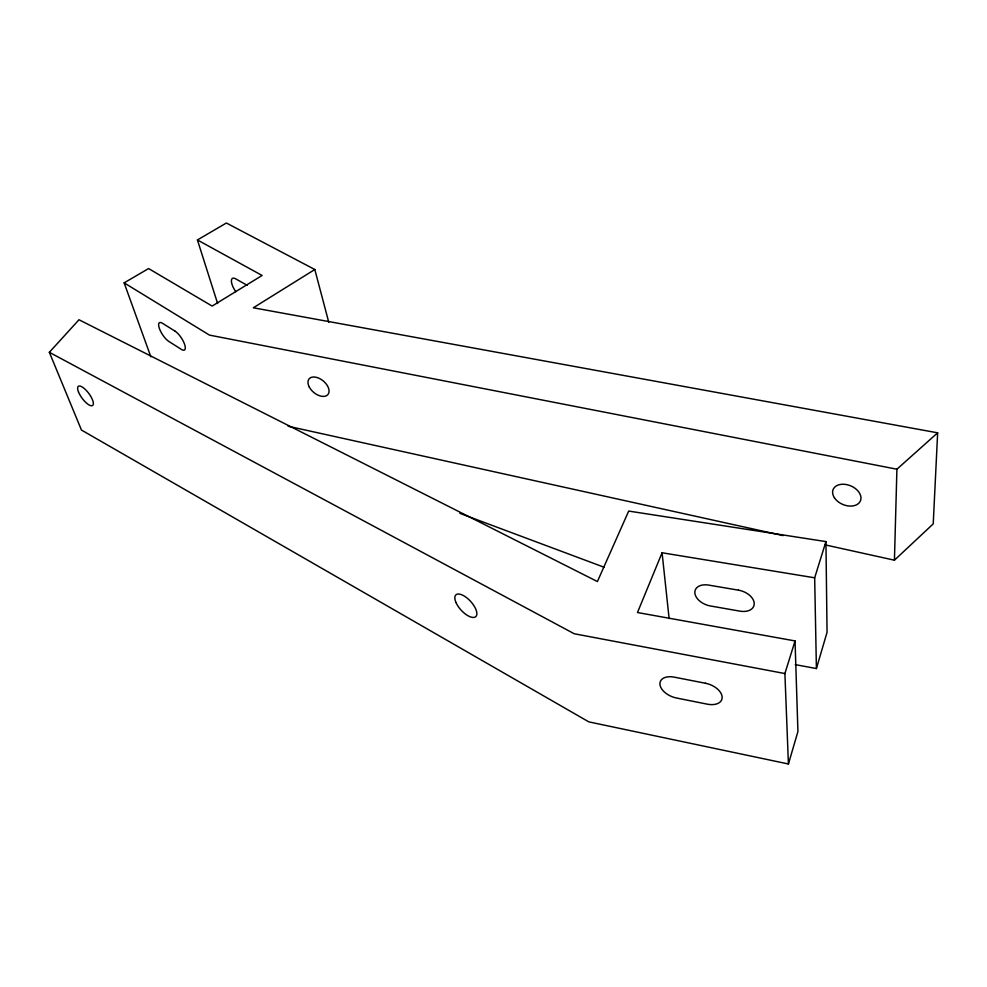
<?xml version="1.0" encoding="UTF-8"?>
<svg xmlns="http://www.w3.org/2000/svg" width="987" height="987" viewBox="0 0 987 987"><rect width="100%" height="100%" fill="white"/><g stroke="black" fill="none" stroke-linecap="round" stroke-linejoin="round"><path stroke-width="1.48" d="M825.218 544.898L894.432 560.197L896.912 469.207L937.65 432.824L253.326 307.784L314.816 269.513L328.745 322.194M937.65 432.824L933.221 523.887L894.432 560.197M816.409 668.557L827.057 632.297L825.934 541.592L628.707 511.069L597.406 581.553L78.985 319.751L49.35 352.31L81.452 430.048L588.807 721.867L788.416 763.987L797.928 731.552L795.041 640.933L637.491 612.52L662.08 552.769L814.67 577.802L816.409 668.557L795.288 664.621M788.416 763.987L784.899 673.553L795.041 640.933M814.67 577.802L825.934 541.592M150.851 356.813L124.14 282.862L148.593 268.55L212.143 306.069L262.11 275.472L197.425 239.964L226.381 223.013L314.816 269.513M784.899 673.553L574.224 633.753L49.35 352.31M896.912 469.207L209.454 335.099L124.14 282.862M288.118 426.236L783.098 535.596M459.88 513.339L604.007 567.204M247.256 285.354L235.585 278.79A11.178 4.281 57.8 0 0 231.39 281.048A11.178 4.281 57.8 0 0 235.782 291.659M197.425 239.964L217.621 303.515M662.08 552.769L669.124 618.615M738.535 590.177L708.678 585.094A15.348 9.87 21.1 0 0 694.86 593.002A15.348 9.87 21.1 0 0 710.393 605.969L739.88 611.138A15.508 9.981 20.2 0 0 754.216 603.254A15.508 9.981 20.2 0 0 738.535 590.177M705.471 683.251L674.195 677.144A16.211 9.697 22.1 0 0 659.958 684.534A16.211 9.697 22.1 0 0 676.44 697.994L707.334 704.175A16.397 9.821 21.2 0 0 722.126 696.822A16.397 9.821 21.2 0 0 705.471 683.251M175.057 331.151L162.423 323.255A11.486 3.849 57.3 0 0 159.363 328.4A11.486 3.849 57.3 0 0 168.752 341.379L181.324 349.373A11.573 3.923 57.1 0 0 184.581 344.29A11.573 3.923 57.1 0 0 175.057 331.151M455.982 602.514A14.743 6.465 47.6 0 0 475.055 617.109A14.743 6.465 47.6 0 0 466.518 597.604A14.743 6.465 47.6 0 0 455.982 602.514M78.504 391.987A11.967 4.133 53.3 0 0 92.136 405.719A11.967 4.133 53.3 0 0 85.832 389.951A11.967 4.133 53.3 0 0 78.504 391.987M309.301 387.077A12.251 7.452 39.8 0 0 327.585 394.923A12.251 7.452 39.8 0 0 318.678 378.12A12.251 7.452 39.8 0 0 309.301 387.077M834.447 497.83A14.78 10.104 22.6 0 0 859.023 503A14.78 10.104 22.6 0 0 846.883 484.654A14.78 10.104 22.6 0 0 834.447 497.83"/></g></svg>
